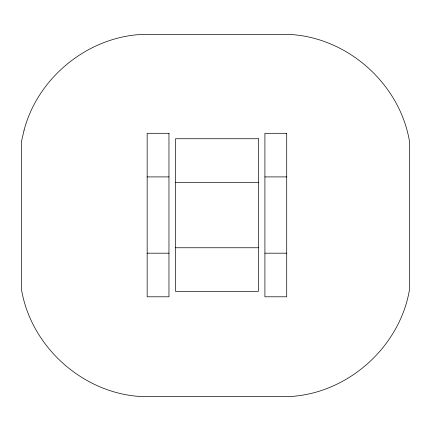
<?xml version="1.0" encoding="UTF-8"?>
<svg xmlns="http://www.w3.org/2000/svg" width="431" height="431" viewBox="0 0 431 431"><rect width="100%" height="100%" fill="white"/><g stroke="black" fill="none" stroke-linecap="round" stroke-linejoin="round"><path stroke-width="0.65" d="M147.16 176.909L168.963 176.909M264.909 176.909L286.712 176.909M175.503 182.34L258.368 182.34M175.503 247.76L258.368 247.76M147.16 253.186L168.963 253.186M264.909 253.186L286.712 253.186M24.077 130.184L21.55 141.185L21.55 289.815C31.291 347.165 83.156 393.433 141.244 396.552L289.756 396.552C347.844 393.433 399.709 347.165 409.45 289.815L409.45 141.185C399.709 83.835 347.844 37.567 289.756 34.448L141.244 34.448C87.094 37.508 37.885 77.736 24.077 130.184M168.963 133.303L147.16 133.303L147.16 296.797L168.963 296.797L168.963 133.303M286.712 133.303L264.909 133.303L264.909 296.797L286.712 296.797L286.712 133.303M258.368 138.734L175.503 138.734L175.503 291.367L258.368 291.367L258.368 138.734"/></g></svg>
